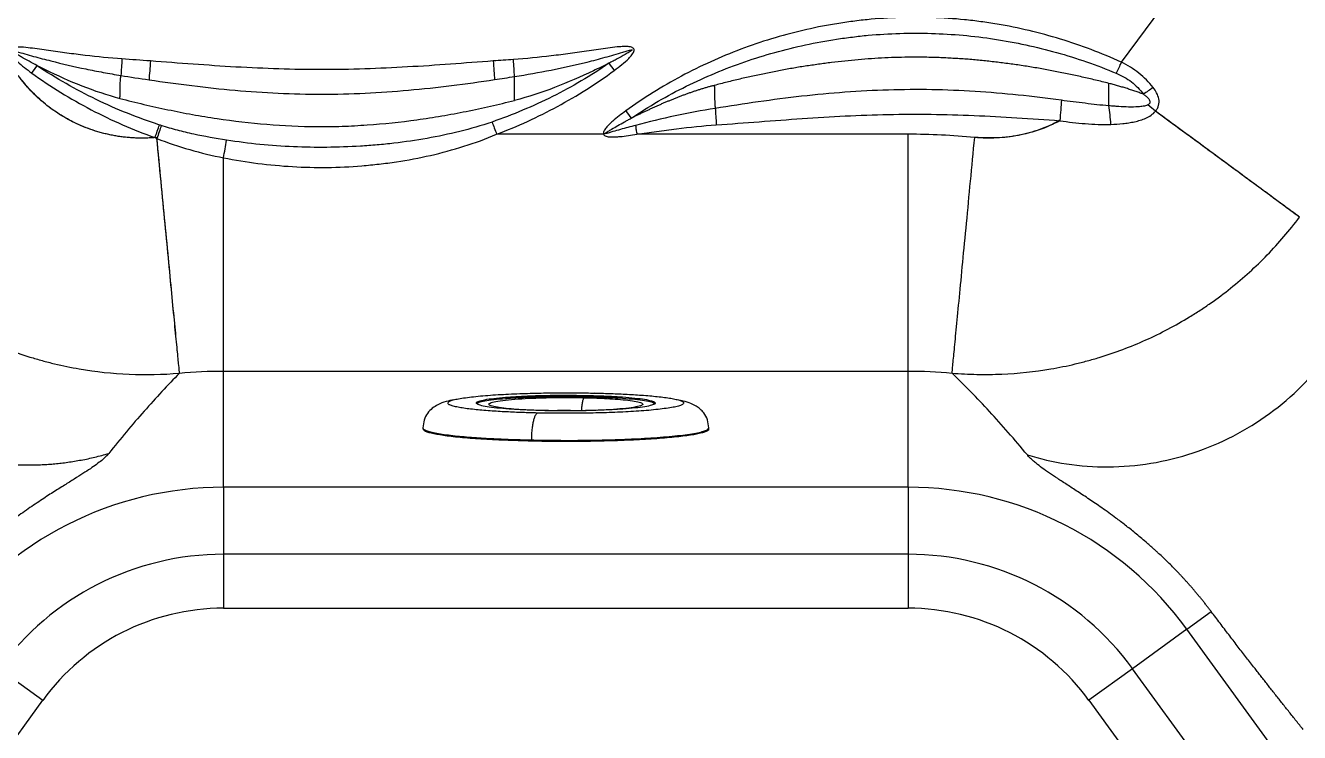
# Model space of a CAD drawing. Extents: x 412 to 492, y 622 to 766.
# Drawn here: x 447.6 to 458.32, y 662.09 to 668.04 of the extents above; entities that cross this region are included whole.
import ezdxf

# ---------------------------------------------------------------- set-up
doc = ezdxf.new("R2010")
doc.units = 0
doc.header["$MEASUREMENT"] = 0
doc.layers.add('1', color=4, linetype='Continuous')
doc.layers.add('GEOMETRY', color=4, linetype='Continuous', lineweight=25)

# ---------------------------------------------------------------- blocks, each defined once
blk = doc.blocks.new('2024 Beam 220V LL')
at = {"layer": 'GEOMETRY'}
for p, q in [((45.352, 25.629), (44.867, 24.97)), ((45.352, 25.629), (44.867, 24.97)), ((40.512, 24.363), (39.612, 24.363)), ((40.512, 24.363), (39.612, 24.363)), ((43.073, 24.363), (40.791, 24.363)), ((43.073, 24.363), (40.791, 24.363)), ((37.315, 21.393), (37.315, 22.371)), ((43.073, 21.393), (43.073, 22.371)), ((40.375, 22.165), (40.375, 22.155)), ((40.444, 22.181), (40.433, 22.185)), ((40.326, 22.039), (40.366, 22.038)), ((38.992, 21.892), (38.992, 21.882)), ((41.396, 21.882), (41.396, 21.892)), ((39.905, 21.781), (39.905, 21.791)), ((37.315, 21.393), (37.315, 20.829)), ((43.073, 21.393), (37.315, 21.393)), ((43.073, 21.393), (43.073, 20.829)), ((43.073, 20.829), (37.315, 20.829)), ((37.315, 20.829), (37.315, 20.375)), ((43.073, 20.829), (43.073, 20.375)), ((37.315, 20.375), (43.073, 20.375)), ((45.419, 20.198), (45.623, 20.347)), ((45.419, 20.198), (44.962, 19.866)), ((52.076, 11.036), (45.419, 20.198)), ((35.426, 19.866), (35.793, 19.6)), ((44.962, 19.866), (44.595, 19.6)), ((51.626, 10.694), (44.962, 19.866)), ((29.129, 10.428), (35.793, 19.6)), ((44.595, 19.6), (51.259, 10.428))]:
    blk.add_line(p, q, dxfattribs=at)
at = {"layer": 'GEOMETRY', "flags": 128}
for points in [[(36.699, 24.98), (36.698, 24.958), (36.696, 24.937), (36.695, 24.916), (36.693, 24.896), (36.692, 24.876), (36.69, 24.857), (36.689, 24.839), (36.688, 24.821)], [(39.583, 24.98), (39.585, 24.959), (39.586, 24.938), (39.588, 24.917), (39.589, 24.897), (39.591, 24.877), (39.592, 24.858), (39.593, 24.84), (39.595, 24.823)], [(44.867, 24.97), (44.862, 24.958), (44.856, 24.946), (44.851, 24.934), (44.846, 24.922), (44.84, 24.91), (44.835, 24.899), (44.83, 24.888), (44.825, 24.877)], [(44.363, 24.649), (44.362, 24.631), (44.36, 24.612), (44.359, 24.591), (44.357, 24.57), (44.355, 24.547), (44.354, 24.524), (44.352, 24.501), (44.35, 24.477)], [(36.738, 24.335), (36.743, 24.349), (36.748, 24.362), (36.753, 24.376), (36.757, 24.39), (36.762, 24.403), (36.767, 24.416), (36.771, 24.429), (36.776, 24.441)], [(39.573, 24.466), (39.578, 24.454), (39.582, 24.442), (39.587, 24.429), (39.592, 24.416), (39.597, 24.403), (39.602, 24.39), (39.607, 24.377), (39.612, 24.363)], [(40.781, 24.438), (40.782, 24.429), (40.783, 24.42), (40.784, 24.41), (40.786, 24.401), (40.787, 24.392), (40.788, 24.382), (40.79, 24.373), (40.791, 24.363)], [(40.526, 24.37), (40.524, 24.369), (40.522, 24.368), (40.521, 24.367), (40.519, 24.367), (40.517, 24.366), (40.515, 24.365), (40.514, 24.364), (40.512, 24.363)], [(43.073, 22.371), (43.073, 22.394), (43.073, 22.432), (43.073, 22.484), (43.073, 22.551), (43.073, 22.631), (43.073, 22.725), (43.073, 22.831), (43.073, 22.949), (43.073, 23.078), (43.073, 23.216), (43.073, 23.363), (43.073, 23.518), (43.073, 23.679), (43.073, 23.846), (43.073, 24.016), (43.073, 24.189), (43.073, 24.363)], [(43.073, 22.371), (43.073, 22.394), (43.073, 22.432), (43.073, 22.484), (43.073, 22.551), (43.073, 22.631), (43.073, 22.725), (43.073, 22.831), (43.073, 22.949), (43.073, 23.078), (43.073, 23.216), (43.073, 23.363), (43.073, 23.518), (43.073, 23.679), (43.073, 23.846), (43.073, 24.016), (43.073, 24.189), (43.073, 24.363)], [(37.315, 22.371), (37.315, 22.394), (37.315, 22.431), (37.315, 22.483), (37.315, 22.548), (37.315, 22.628), (37.315, 22.72), (37.315, 22.825), (37.315, 22.941), (37.315, 23.068), (37.315, 23.204), (37.315, 23.349), (37.315, 23.502), (37.315, 23.661), (37.315, 23.825), (37.315, 23.994), (37.315, 24.165)], [(37.315, 22.371), (37.315, 22.394), (37.315, 22.432), (37.315, 22.484), (37.315, 22.551), (37.315, 22.631), (37.315, 22.725), (37.315, 22.831), (37.315, 22.949), (37.315, 23.078), (37.315, 23.216), (37.315, 23.363), (37.315, 23.518), (37.315, 23.679), (37.315, 23.846), (37.315, 24.016), (37.315, 24.165)], [(37.315, 22.371), (41.315, 22.371), (43.073, 22.371)], [(37.315, 22.371), (41.315, 22.371), (43.073, 22.371)]]:
    blk.add_lwpolyline(points, dxfattribs=at)
at = {"layer": 'GEOMETRY'}
for centre, radius, start, end in [((24.368, 26.465), 13.149, 349.927, 350.5811), ((37.315, 18.494), 2.899, 90, 144), ((43.073, 18.494), 2.899, 36, 90), ((37.315, 18.494), 2.335, 90, 144), ((43.073, 18.494), 2.335, 36, 90), ((37.315, 18.494), 1.881, 90, 144), ((43.073, 18.494), 1.881, 36, 90)]:
    blk.add_arc(centre, radius, start, end, dxfattribs=at)
for points, knots in [([(44.867, 24.97), (44.7, 25.046), (44.529, 25.111), (44.18, 25.217), (44.003, 25.259), (43.776, 25.298), (43.731, 25.304), (43.64, 25.317), (43.594, 25.322), (43.457, 25.336), (43.366, 25.342), (43.093, 25.352), (42.911, 25.345), (42.683, 25.323), (42.638, 25.317), (42.547, 25.305), (42.501, 25.298), (42.365, 25.276), (42.276, 25.257), (42.009, 25.195), (41.835, 25.142), (41.58, 25.046), (41.496, 25.011), (41.33, 24.936), (41.247, 24.895), (41.004, 24.765), (40.848, 24.668), (40.699, 24.56)], [0, 0, 0, 0, 0.125, 0.125, 0.25, 0.25, 0.28125, 0.28125, 0.3125, 0.3125, 0.375, 0.375, 0.5, 0.5, 0.53125, 0.53125, 0.5625, 0.5625, 0.625, 0.625, 0.75, 0.75, 0.8125, 0.8125, 0.875, 0.875, 1, 1, 1, 1]), ([(40.744, 24.498), (40.893, 24.598), (41.047, 24.688), (41.288, 24.807), (41.369, 24.843), (41.533, 24.912), (41.616, 24.944), (41.866, 25.03), (42.036, 25.078), (42.296, 25.134), (42.384, 25.15), (42.516, 25.17), (42.561, 25.176), (42.649, 25.187), (42.693, 25.192), (42.915, 25.212), (43.092, 25.217), (43.358, 25.209), (43.447, 25.204), (43.624, 25.188), (43.713, 25.177), (43.977, 25.137), (44.151, 25.099), (44.492, 25.004), (44.66, 24.946), (44.825, 24.877)], [0, 0, 0, 0, 0.125, 0.125, 0.1875, 0.1875, 0.25, 0.25, 0.375, 0.375, 0.4375, 0.4375, 0.46875, 0.46875, 0.5, 0.5, 0.625, 0.625, 0.6875, 0.6875, 0.75, 0.75, 0.875, 0.875, 1, 1, 1, 1]), ([(36.46, 24.997), (36.357, 25.004), (36.254, 25.014), (36.099, 25.033), (36.048, 25.039), (35.946, 25.054), (35.894, 25.061), (35.817, 25.072), (35.792, 25.076), (35.74, 25.083), (35.715, 25.086), (35.663, 25.092), (35.638, 25.095), (35.599, 25.096), (35.586, 25.097), (35.566, 25.096), (35.56, 25.096), (35.547, 25.094), (35.541, 25.093), (35.531, 25.09), (35.528, 25.089), (35.522, 25.086), (35.52, 25.085), (35.515, 25.08), (35.513, 25.078), (35.51, 25.072), (35.51, 25.068), (35.511, 25.058), (35.513, 25.052), (35.519, 25.041), (35.523, 25.036), (35.534, 25.02), (35.543, 25.01), (35.561, 24.992), (35.57, 24.983), (35.599, 24.957), (35.619, 24.941), (35.659, 24.909), (35.68, 24.893), (35.701, 24.878)], [0, 0, 0, 0, 0.25, 0.25, 0.375, 0.375, 0.5, 0.5, 0.5625, 0.5625, 0.625, 0.625, 0.6875, 0.6875, 0.71875, 0.71875, 0.734375, 0.734375, 0.75, 0.75, 0.757812, 0.757812, 0.765625, 0.765625, 0.773437, 0.773437, 0.78125, 0.78125, 0.796875, 0.796875, 0.8125, 0.8125, 0.84375, 0.84375, 0.875, 0.875, 0.9375, 0.9375, 1, 1, 1, 1]), ([(40.601, 24.901), (40.623, 24.916), (40.644, 24.933), (40.685, 24.966), (40.705, 24.983), (40.733, 25.011), (40.742, 25.021), (40.754, 25.037), (40.758, 25.042), (40.763, 25.051), (40.765, 25.054), (40.767, 25.06), (40.768, 25.063), (40.77, 25.07), (40.77, 25.073), (40.768, 25.08), (40.767, 25.083), (40.762, 25.088), (40.759, 25.09), (40.753, 25.093), (40.75, 25.094), (40.741, 25.098), (40.734, 25.099), (40.721, 25.1), (40.714, 25.101), (40.694, 25.101), (40.68, 25.101), (40.654, 25.1), (40.64, 25.099), (40.601, 25.095), (40.574, 25.092), (40.495, 25.081), (40.442, 25.074), (40.336, 25.058), (40.283, 25.051), (40.178, 25.036), (40.125, 25.029), (39.966, 25.01), (39.86, 25), (39.753, 24.992)], [0, 0, 0, 0, 0.0625, 0.0625, 0.125, 0.125, 0.15625, 0.15625, 0.171875, 0.171875, 0.179688, 0.179688, 0.1875, 0.1875, 0.195313, 0.195313, 0.203125, 0.203125, 0.210938, 0.210938, 0.21875, 0.21875, 0.234375, 0.234375, 0.25, 0.25, 0.28125, 0.28125, 0.3125, 0.3125, 0.375, 0.375, 0.5, 0.5, 0.625, 0.625, 0.75, 0.75, 1, 1, 1, 1]), ([(35.745, 24.941), (35.701, 24.965), (35.657, 24.989), (35.602, 25.02), (35.592, 25.026), (35.57, 25.039), (35.559, 25.045), (35.543, 25.055), (35.538, 25.058), (35.532, 25.063), (35.53, 25.064), (35.529, 25.066), (35.528, 25.066), (35.527, 25.067), (35.526, 25.068), (35.526, 25.069), (35.526, 25.069), (35.527, 25.07), (35.528, 25.07), (35.529, 25.07), (35.53, 25.07), (35.532, 25.07), (35.533, 25.07), (35.541, 25.068), (35.547, 25.067), (35.559, 25.063), (35.565, 25.062), (35.596, 25.053), (35.62, 25.046), (35.668, 25.032), (35.692, 25.025), (35.765, 25.005), (35.813, 24.993), (35.959, 24.956), (36.057, 24.933), (36.204, 24.902), (36.253, 24.893), (36.327, 24.879), (36.352, 24.875), (36.401, 24.866), (36.426, 24.862), (36.451, 24.858)], [0, 0, 0, 0, 0.125, 0.125, 0.15625, 0.15625, 0.1875, 0.1875, 0.203125, 0.203125, 0.207031, 0.207031, 0.208984, 0.208984, 0.210938, 0.210938, 0.211914, 0.211914, 0.212891, 0.212891, 0.214844, 0.214844, 0.21875, 0.21875, 0.234375, 0.234375, 0.25, 0.25, 0.3125, 0.3125, 0.375, 0.375, 0.5, 0.5, 0.75, 0.75, 0.875, 0.875, 0.9375, 0.9375, 1, 1, 1, 1]), ([(36.46, 24.997), (36.458, 24.972), (36.457, 24.948), (36.454, 24.901), (36.452, 24.878), (36.451, 24.858)], [0, 0, 0, 0, 0.5, 0.5, 1, 1, 1, 1]), ([(39.583, 24.98), (39.463, 24.971), (39.343, 24.962), (39.103, 24.944), (38.983, 24.936), (38.742, 24.923), (38.622, 24.917), (38.382, 24.909), (38.261, 24.907), (38.02, 24.907), (37.9, 24.909), (37.66, 24.917), (37.539, 24.922), (37.299, 24.936), (37.179, 24.944), (36.939, 24.961), (36.819, 24.971), (36.699, 24.98)], [0, 0, 0, 0, 0.125, 0.125, 0.25, 0.25, 0.375, 0.375, 0.5, 0.5, 0.625, 0.625, 0.75, 0.75, 0.875, 0.875, 1, 1, 1, 1]), ([(39.763, 24.849), (39.761, 24.869), (39.76, 24.893), (39.756, 24.941), (39.755, 24.967), (39.753, 24.992)], [0, 0, 0, 0, 0.5, 0.5, 1, 1, 1, 1]), ([(39.763, 24.849), (39.865, 24.865), (39.968, 24.883), (40.171, 24.924), (40.272, 24.946), (40.424, 24.983), (40.474, 24.997), (40.574, 25.024), (40.624, 25.038), (40.686, 25.057), (40.698, 25.061), (40.717, 25.066), (40.723, 25.068), (40.733, 25.071), (40.736, 25.071), (40.742, 25.073), (40.745, 25.074), (40.749, 25.074), (40.75, 25.074), (40.751, 25.074), (40.752, 25.074), (40.752, 25.074), (40.753, 25.074), (40.753, 25.074), (40.753, 25.073), (40.753, 25.072), (40.753, 25.072), (40.752, 25.071), (40.751, 25.071), (40.748, 25.068), (40.745, 25.066), (40.737, 25.061), (40.732, 25.058), (40.715, 25.048), (40.704, 25.041), (40.67, 25.022), (40.648, 25.01), (40.614, 24.991), (40.602, 24.985), (40.58, 24.973), (40.568, 24.967), (40.557, 24.96)], [0, 0, 0, 0, 0.25, 0.25, 0.5, 0.5, 0.625, 0.625, 0.75, 0.75, 0.78125, 0.78125, 0.796875, 0.796875, 0.804688, 0.804688, 0.8125, 0.8125, 0.814453, 0.814453, 0.81543, 0.81543, 0.816406, 0.816406, 0.817383, 0.817383, 0.818359, 0.818359, 0.820313, 0.820313, 0.828125, 0.828125, 0.84375, 0.84375, 0.875, 0.875, 0.9375, 0.9375, 0.96875, 0.96875, 1, 1, 1, 1]), ([(44.763, 24.791), (44.744, 24.796), (44.707, 24.805), (44.651, 24.819), (44.594, 24.832), (44.538, 24.845), (44.482, 24.857), (44.425, 24.87), (44.368, 24.881), (44.312, 24.893), (44.255, 24.903), (44.198, 24.914), (44.141, 24.923), (44.083, 24.933), (44.026, 24.942), (43.969, 24.95), (43.911, 24.958), (43.854, 24.965), (43.796, 24.972), (43.739, 24.979), (43.681, 24.985), (43.623, 24.99), (43.565, 24.995), (43.507, 24.999), (43.45, 25.002), (43.392, 25.005), (43.334, 25.008), (43.276, 25.01), (43.217, 25.011), (43.159, 25.012), (43.083, 25.011), (42.989, 25.01), (42.877, 25.006), (42.765, 24.999), (42.653, 24.99), (42.541, 24.98), (42.43, 24.967), (42.319, 24.952), (42.208, 24.936), (42.097, 24.918), (41.987, 24.898), (41.878, 24.876), (41.768, 24.853), (41.659, 24.828), (41.55, 24.802), (41.478, 24.783), (41.442, 24.774)], [0, 0, 0, 0, 0.017238, 0.034478, 0.05172, 0.068963, 0.086206, 0.10345, 0.120693, 0.137935, 0.155177, 0.172417, 0.189658, 0.206897, 0.224137, 0.241378, 0.258619, 0.275862, 0.293105, 0.31035, 0.327594, 0.344839, 0.362082, 0.379325, 0.396567, 0.413808, 0.431048, 0.448287, 0.465525, 0.482763, 0.500001, 0.533328, 0.566659, 0.599993, 0.633332, 0.666672, 0.70001, 0.733344, 0.766672, 0.799998, 0.833326, 0.866658, 0.899997, 0.933337, 0.966673, 1, 1, 1, 1]), ([(35.701, 24.878), (35.86, 24.763), (36.026, 24.661), (36.374, 24.479), (36.553, 24.401), (36.738, 24.335)], [0, 0, 0, 0, 0.5, 0.5, 1, 1, 1, 1]), ([(35.745, 24.941), (35.768, 24.929), (35.892, 24.869), (36.12, 24.766), (36.334, 24.694), (36.442, 24.665)], [0.4435333, 0.4435333, 0.4435333, 0.4435333, 0.5, 0.75, 1, 1, 1, 1]), ([(36.776, 24.441), (36.594, 24.501), (36.416, 24.572), (36.071, 24.739), (35.905, 24.833), (35.746, 24.94)], [0, 0, 0, 0, 0.5, 0.5, 1, 1, 1, 1]), ([(40.557, 24.96), (40.481, 24.908), (40.403, 24.859), (40.245, 24.765), (40.164, 24.722), (39.917, 24.598), (39.747, 24.527), (39.573, 24.466)], [0, 0, 0, 0, 0.25, 0.25, 0.5, 0.5, 1, 1, 1, 1]), ([(39.612, 24.363), (39.788, 24.43), (39.959, 24.508), (40.208, 24.643), (40.289, 24.69), (40.448, 24.791), (40.526, 24.844), (40.601, 24.901)], [0, 0, 0, 0, 0.5, 0.5, 0.75, 0.75, 1, 1, 1, 1]), ([(40.557, 24.96), (40.513, 24.939), (40.363, 24.866), (40.102, 24.751), (39.877, 24.677), (39.763, 24.648)], [0.3975528, 0.3975528, 0.3975528, 0.3975528, 0.5, 0.75, 1, 1, 1, 1]), ([(44.825, 24.877), (44.848, 24.867), (44.87, 24.856), (44.912, 24.832), (44.933, 24.818), (44.991, 24.774), (45.024, 24.74), (45.053, 24.7)], [0, 0, 0, 0, 0.25, 0.25, 0.5, 0.5, 1, 1, 1, 1]), ([(45.135, 24.757), (45.1, 24.802), (45.059, 24.842), (44.992, 24.896), (44.968, 24.912), (44.919, 24.943), (44.893, 24.957), (44.867, 24.97)], [0, 0, 0, 0, 0.5, 0.5, 0.75, 0.75, 1, 1, 1, 1]), ([(36.753, 24.336), (36.697, 24.331), (36.641, 24.329), (36.53, 24.333), (36.475, 24.338), (36.393, 24.351), (36.365, 24.357), (36.311, 24.369), (36.283, 24.376), (36.203, 24.4), (36.151, 24.419), (36.05, 24.465), (36, 24.49), (35.929, 24.534), (35.905, 24.55), (35.86, 24.582), (35.837, 24.599), (35.773, 24.652), (35.732, 24.689), (35.656, 24.77), (35.62, 24.813), (35.587, 24.858)], [0, 0, 0, 0, 0.125, 0.125, 0.25, 0.25, 0.3125, 0.3125, 0.375, 0.375, 0.5, 0.5, 0.625, 0.625, 0.6875, 0.6875, 0.75, 0.75, 0.875, 0.875, 1, 1, 1, 1]), ([(36.738, 24.335), (36.683, 24.33), (36.628, 24.329), (36.518, 24.334), (36.463, 24.34), (36.382, 24.353), (36.355, 24.359), (36.301, 24.372), (36.274, 24.379), (36.195, 24.403), (36.143, 24.423), (36.044, 24.468), (35.995, 24.494), (35.924, 24.537), (35.901, 24.553), (35.856, 24.585), (35.834, 24.602), (35.77, 24.654), (35.73, 24.691), (35.655, 24.771), (35.62, 24.813), (35.587, 24.858)], [0, 0, 0, 0, 0.125, 0.125, 0.25, 0.25, 0.3125, 0.3125, 0.375, 0.375, 0.5, 0.5, 0.625, 0.625, 0.6875, 0.6875, 0.75, 0.75, 0.875, 0.875, 1, 1, 1, 1]), ([(36.442, 24.665), (36.443, 24.671), (36.444, 24.684), (36.445, 24.709), (36.445, 24.742), (36.445, 24.781), (36.447, 24.819), (36.449, 24.844), (36.45, 24.856), (36.451, 24.858)], [0, 0, 0, 0, 0.0625, 0.125, 0.25, 0.375, 0.5, 0.625, 0.6430704, 0.6430704, 0.6430704, 0.6430704]), ([(36.688, 24.821), (36.928, 24.786), (37.169, 24.755), (37.532, 24.723), (37.653, 24.715), (37.896, 24.703), (38.018, 24.7), (38.262, 24.7), (38.384, 24.703), (38.627, 24.715), (38.749, 24.724), (38.991, 24.745), (39.112, 24.758), (39.354, 24.788), (39.474, 24.805), (39.595, 24.823)], [0, 0, 0, 0, 0.25, 0.25, 0.375, 0.375, 0.5, 0.5, 0.625, 0.625, 0.75, 0.75, 0.875, 0.875, 1, 1, 1, 1]), ([(39.763, 24.648), (39.763, 24.671), (39.763, 24.709), (39.763, 24.759), (39.763, 24.795), (39.763, 24.825), (39.763, 24.842), (39.763, 24.849)], [0, 0, 0, 0, 0.25, 0.375, 0.5, 0.625, 0.700883, 0.700883, 0.700883, 0.700883]), ([(41.442, 24.774), (41.433, 24.771), (41.414, 24.767), (41.386, 24.759), (41.359, 24.751), (41.331, 24.742), (41.304, 24.734), (41.276, 24.725), (41.249, 24.715), (41.221, 24.706), (41.194, 24.696), (41.167, 24.686), (41.14, 24.675), (41.113, 24.665), (41.086, 24.654), (41.06, 24.643), (41.033, 24.632), (41.006, 24.621), (40.98, 24.609), (40.953, 24.597), (40.927, 24.585), (40.901, 24.573), (40.874, 24.561), (40.848, 24.549), (40.822, 24.536), (40.796, 24.524), (40.77, 24.511), (40.753, 24.502), (40.744, 24.498)], [0, 0, 0, 0, 0.03849, 0.076965, 0.11543, 0.153886, 0.192336, 0.230783, 0.269228, 0.307673, 0.346118, 0.384566, 0.423016, 0.461469, 0.499925, 0.538384, 0.576847, 0.615312, 0.65378, 0.69225, 0.730721, 0.769193, 0.807665, 0.846136, 0.884605, 0.923072, 0.961537, 1, 1, 1, 1]), ([(41.442, 24.774), (41.442, 24.772), (41.443, 24.768), (41.444, 24.761), (41.445, 24.754), (41.445, 24.746), (41.445, 24.739), (41.446, 24.73), (41.446, 24.722), (41.446, 24.713), (41.446, 24.704), (41.446, 24.695), (41.446, 24.685), (41.446, 24.676), (41.446, 24.667), (41.446, 24.657), (41.446, 24.648), (41.447, 24.639), (41.447, 24.63), (41.447, 24.621), (41.448, 24.612), (41.448, 24.604), (41.449, 24.596), (41.45, 24.588), (41.45, 24.584), (41.451, 24.581)], [0, 0, 0, 0, 0.033353, 0.068535, 0.105456, 0.14401, 0.184076, 0.225525, 0.268221, 0.31202, 0.356777, 0.402343, 0.448568, 0.495299, 0.542385, 0.589674, 0.637013, 0.684254, 0.731247, 0.777845, 0.823904, 0.869283, 0.913846, 0.95746, 1, 1, 1, 1]), ([(44.763, 24.602), (44.763, 24.605), (44.763, 24.61), (44.763, 24.618), (44.763, 24.627), (44.763, 24.635), (44.763, 24.648), (44.763, 24.664), (44.763, 24.684), (44.763, 24.704), (44.763, 24.723), (44.763, 24.742), (44.763, 24.759), (44.763, 24.776), (44.763, 24.786), (44.763, 24.791)], [0, 0, 0, 0, 0.047354, 0.094743, 0.142167, 0.189626, 0.237121, 0.344425, 0.448329, 0.548823, 0.645902, 0.73956, 0.829795, 0.916608, 1, 1, 1, 1]), ([(45.053, 24.7), (45.041, 24.705), (45.018, 24.713), (44.982, 24.726), (44.945, 24.738), (44.909, 24.75), (44.873, 24.761), (44.836, 24.771), (44.8, 24.782), (44.775, 24.788), (44.763, 24.791)], [0, 0, 0, 0, 0.124934, 0.249869, 0.374813, 0.499774, 0.624762, 0.749786, 0.874861, 1, 1, 1, 1]), ([(36.442, 24.665), (36.576, 24.63), (36.711, 24.598), (36.915, 24.556), (36.984, 24.542), (37.122, 24.517), (37.191, 24.506), (37.538, 24.454), (37.819, 24.43), (38.171, 24.427), (38.242, 24.428), (38.382, 24.433), (38.452, 24.437), (38.663, 24.451), (38.802, 24.466), (39.011, 24.495), (39.081, 24.506), (39.219, 24.529), (39.288, 24.542), (39.493, 24.583), (39.629, 24.614), (39.763, 24.648)], [0, 0, 0, 0, 0.125, 0.125, 0.1875, 0.1875, 0.25, 0.25, 0.5, 0.5, 0.5625, 0.5625, 0.625, 0.625, 0.75, 0.75, 0.8125, 0.8125, 0.875, 0.875, 1, 1, 1, 1]), ([(44.363, 24.649), (44.121, 24.682), (43.879, 24.708), (43.515, 24.73), (43.394, 24.736), (43.151, 24.74), (43.029, 24.739), (42.786, 24.732), (42.664, 24.725), (42.421, 24.707), (42.299, 24.696), (42.056, 24.669), (41.934, 24.653), (41.692, 24.619), (41.571, 24.6), (41.451, 24.581)], [0, 0, 0, 0, 0.25, 0.25, 0.375, 0.375, 0.5, 0.5, 0.625, 0.625, 0.75, 0.75, 0.875, 0.875, 1, 1, 1, 1]), ([(45.053, 24.7), (45.061, 24.695), (45.069, 24.689), (45.081, 24.679), (45.084, 24.675), (45.091, 24.668), (45.095, 24.665), (45.101, 24.657), (45.103, 24.652), (45.107, 24.643), (45.109, 24.638), (45.108, 24.631), (45.107, 24.628), (45.105, 24.624), (45.104, 24.622), (45.099, 24.616), (45.095, 24.613), (45.09, 24.611)], [0, 0, 0, 0, 0.25, 0.25, 0.375, 0.375, 0.5, 0.5, 0.625, 0.625, 0.75, 0.75, 0.8125, 0.8125, 0.875, 0.875, 1, 1, 1, 1]), ([(45.155, 24.558), (45.161, 24.565), (45.166, 24.572), (45.175, 24.588), (45.178, 24.597), (45.183, 24.615), (45.184, 24.624), (45.185, 24.642), (45.184, 24.651), (45.179, 24.678), (45.173, 24.695), (45.156, 24.728), (45.146, 24.743), (45.135, 24.757)], [0, 0, 0, 0, 0.125, 0.125, 0.25, 0.25, 0.375, 0.375, 0.5, 0.5, 0.75, 0.75, 1, 1, 1, 1]), ([(40.699, 24.56), (40.68, 24.546), (40.661, 24.532), (40.624, 24.503), (40.606, 24.488), (40.58, 24.465), (40.571, 24.458), (40.555, 24.441), (40.546, 24.433), (40.531, 24.416), (40.524, 24.406), (40.515, 24.391), (40.512, 24.386), (40.51, 24.378), (40.51, 24.375), (40.51, 24.369), (40.511, 24.366), (40.512, 24.363)], [0, 0, 0, 0, 0.25, 0.25, 0.5, 0.5, 0.625, 0.625, 0.75, 0.75, 0.875, 0.875, 0.9375, 0.9375, 0.96875, 0.96875, 1, 1, 1, 1]), ([(41.451, 24.581), (41.338, 24.563), (41.226, 24.542), (41.002, 24.494), (40.891, 24.467), (40.781, 24.438)], [0, 0, 0, 0, 0.5, 0.5, 1, 1, 1, 1]), ([(41.451, 24.581), (41.452, 24.561), (41.454, 24.538), (41.457, 24.492), (41.458, 24.467), (41.46, 24.442)], [0, 0, 0, 0, 0.5, 0.5, 1, 1, 1, 1]), ([(44.763, 24.602), (44.696, 24.608), (44.629, 24.615), (44.496, 24.632), (44.429, 24.64), (44.363, 24.649)], [0, 0, 0, 0, 0.5, 0.5, 1, 1, 1, 1]), ([(45.09, 24.611), (45.084, 24.607), (45.077, 24.605), (45.064, 24.601), (45.058, 24.6), (45.037, 24.596), (45.024, 24.595), (44.982, 24.592), (44.955, 24.592), (44.9, 24.593), (44.873, 24.594), (44.831, 24.597), (44.818, 24.598), (44.79, 24.6), (44.777, 24.601), (44.763, 24.602)], [0, 0, 0, 0, 0.0625, 0.0625, 0.125, 0.125, 0.25, 0.25, 0.5, 0.5, 0.75, 0.75, 0.875, 0.875, 1, 1, 1, 1]), ([(44.78, 24.446), (44.778, 24.473), (44.775, 24.501), (44.769, 24.554), (44.766, 24.579), (44.763, 24.602)], [0, 0, 0, 0, 0.5, 0.5, 1, 1, 1, 1]), ([(44.78, 24.446), (44.813, 24.447), (44.847, 24.449), (44.896, 24.455), (44.913, 24.457), (44.946, 24.462), (44.962, 24.465), (44.995, 24.472), (45.011, 24.477), (45.043, 24.487), (45.058, 24.492), (45.089, 24.506), (45.104, 24.514), (45.131, 24.533), (45.144, 24.544), (45.155, 24.558)], [0, 0, 0, 0, 0.25, 0.25, 0.375, 0.375, 0.5, 0.5, 0.625, 0.625, 0.75, 0.75, 0.875, 0.875, 1, 1, 1, 1]), ([(46.367, 23.666), (46.355, 23.674), (46.338, 23.687), (46.293, 23.72), (46.264, 23.741), (46.197, 23.791), (46.157, 23.82), (46.069, 23.885), (46.02, 23.921), (45.913, 24), (45.855, 24.042), (45.731, 24.133), (45.665, 24.182), (45.528, 24.283), (45.456, 24.335), (45.309, 24.444), (45.232, 24.5), (45.155, 24.558)], [0, 0, 0, 0, 0.125, 0.125, 0.25, 0.25, 0.375, 0.375, 0.5, 0.5, 0.625, 0.625, 0.75, 0.75, 0.875, 0.875, 1, 1, 1, 1]), ([(46.367, 23.666), (46.355, 23.674), (46.333, 23.69), (46.272, 23.736), (46.19, 23.795), (46.089, 23.87), (45.968, 23.959), (45.831, 24.06), (45.678, 24.172), (45.513, 24.294), (45.338, 24.423), (45.215, 24.513), (45.155, 24.558)], [0, 0, 0, 0, 0.1001412, 0.2002824, 0.3004237, 0.4005649, 0.5007061, 0.6008473, 0.7009885, 0.8011298, 0.901271, 1, 1, 1, 1]), ([(39.573, 24.466), (39.483, 24.435), (39.393, 24.409), (39.21, 24.364), (39.119, 24.345), (38.934, 24.312), (38.841, 24.299), (38.701, 24.282), (38.654, 24.277), (38.56, 24.269), (38.513, 24.266), (38.372, 24.257), (38.277, 24.254), (38.089, 24.252), (37.996, 24.254), (37.808, 24.262), (37.714, 24.268), (37.527, 24.287), (37.434, 24.299), (37.34, 24.313)], [0, 0, 0, 0, 0.125, 0.125, 0.25, 0.25, 0.375, 0.375, 0.4375, 0.4375, 0.5, 0.5, 0.625, 0.625, 0.75, 0.75, 0.875, 0.875, 1, 1, 1, 1]), ([(40.526, 24.37), (40.526, 24.37), (40.526, 24.371), (40.526, 24.371), (40.526, 24.371), (40.527, 24.372), (40.527, 24.373), (40.529, 24.374), (40.53, 24.375), (40.533, 24.377), (40.535, 24.379), (40.542, 24.383), (40.546, 24.386), (40.56, 24.394), (40.569, 24.4), (40.596, 24.416), (40.614, 24.426), (40.651, 24.447), (40.67, 24.457), (40.697, 24.472), (40.706, 24.478), (40.72, 24.485), (40.725, 24.488), (40.734, 24.493), (40.739, 24.495), (40.743, 24.498)], [0, 0, 0, 0, 0.003906, 0.003906, 0.007813, 0.007813, 0.015625, 0.015625, 0.03125, 0.03125, 0.0625, 0.0625, 0.125, 0.125, 0.25, 0.25, 0.5, 0.5, 0.75, 0.75, 0.875, 0.875, 0.9375, 0.9375, 1, 1, 1, 1]), ([(40.781, 24.438), (40.738, 24.427), (40.696, 24.415), (40.632, 24.397), (40.611, 24.391), (40.579, 24.382), (40.569, 24.379), (40.553, 24.374), (40.547, 24.373), (40.539, 24.371), (40.537, 24.37), (40.533, 24.37), (40.531, 24.369), (40.529, 24.369), (40.529, 24.369), (40.528, 24.369), (40.527, 24.369), (40.526, 24.369), (40.526, 24.37), (40.526, 24.37)], [0, 0, 0, 0, 0.5, 0.5, 0.75, 0.75, 0.875, 0.875, 0.9375, 0.9375, 0.96875, 0.96875, 0.984375, 0.984375, 0.992188, 0.992188, 0.996094, 0.996094, 1, 1, 1, 1]), ([(40.791, 24.363), (40.847, 24.371), (40.902, 24.379), (41.013, 24.395), (41.069, 24.403), (41.236, 24.423), (41.348, 24.435), (41.46, 24.442)], [0, 0, 0, 0, 0.25, 0.25, 0.5, 0.5, 1, 1, 1, 1]), ([(41.46, 24.442), (41.58, 24.45), (41.701, 24.46), (41.942, 24.478), (42.062, 24.487), (42.303, 24.504), (42.424, 24.511), (42.665, 24.523), (42.785, 24.527), (43.026, 24.532), (43.146, 24.532), (43.387, 24.53), (43.508, 24.526), (43.748, 24.516), (43.869, 24.51), (44.109, 24.495), (44.23, 24.486), (44.35, 24.477)], [0, 0, 0, 0, 0.125, 0.125, 0.25, 0.25, 0.375, 0.375, 0.5, 0.5, 0.625, 0.625, 0.75, 0.75, 0.875, 0.875, 1, 1, 1, 1]), ([(44.351, 24.481), (44.331, 24.47), (44.25, 24.422), (44.088, 24.369), (43.866, 24.326), (43.712, 24.333), (43.634, 24.336)], [0, 0, 0, 0, 0.092369, 0.378866, 0.684347, 1, 1, 1, 1]), ([(44.35, 24.477), (44.296, 24.448), (44.239, 24.423), (44.152, 24.393), (44.122, 24.383), (44.062, 24.367), (44.032, 24.36), (43.941, 24.342), (43.88, 24.335), (43.758, 24.329), (43.696, 24.33), (43.634, 24.336)], [0, 0, 0, 0, 0.25, 0.25, 0.375, 0.375, 0.5, 0.5, 0.75, 0.75, 1, 1, 1, 1]), ([(44.35, 24.477), (44.421, 24.467), (44.493, 24.458), (44.6, 24.45), (44.636, 24.447), (44.708, 24.445), (44.744, 24.445), (44.78, 24.446)], [0, 0, 0, 0, 0.5, 0.5, 0.75, 0.75, 1, 1, 1, 1]), ([(36.944, 22.353), (36.943, 22.364), (36.941, 22.386), (36.934, 22.452), (36.93, 22.497), (36.92, 22.605), (36.913, 22.67), (36.899, 22.818), (36.891, 22.901), (36.874, 23.082), (36.864, 23.181), (36.844, 23.39), (36.834, 23.5), (36.812, 23.73), (36.8, 23.848), (36.777, 24.09), (36.765, 24.213), (36.753, 24.336)], [0, 0, 0, 0, 0.125, 0.125, 0.25, 0.25, 0.375, 0.375, 0.5, 0.5, 0.625, 0.625, 0.75, 0.75, 0.875, 0.875, 1, 1, 1, 1]), ([(37.34, 24.313), (37.247, 24.328), (37.155, 24.344), (37.018, 24.374), (36.972, 24.385), (36.881, 24.409), (36.836, 24.422), (36.791, 24.436)], [0, 0, 0, 0, 0.5, 0.5, 0.75, 0.75, 1, 1, 1, 1]), ([(37.315, 24.165), (37.411, 24.146), (37.507, 24.13), (37.701, 24.106), (37.797, 24.097), (37.991, 24.085), (38.088, 24.083), (38.283, 24.085), (38.38, 24.09), (38.527, 24.102), (38.575, 24.107), (38.672, 24.118), (38.721, 24.124), (38.865, 24.146), (38.961, 24.164), (39.15, 24.207), (39.244, 24.233), (39.43, 24.291), (39.522, 24.324), (39.612, 24.363)], [0, 0, 0, 0, 0.125, 0.125, 0.25, 0.25, 0.375, 0.375, 0.5, 0.5, 0.5625, 0.5625, 0.625, 0.625, 0.75, 0.75, 0.875, 0.875, 1, 1, 1, 1]), ([(40.512, 24.363), (40.513, 24.36), (40.515, 24.358), (40.519, 24.354), (40.522, 24.352), (40.53, 24.348), (40.535, 24.346), (40.547, 24.343), (40.553, 24.342), (40.565, 24.341), (40.571, 24.341), (40.589, 24.34), (40.601, 24.341), (40.625, 24.342), (40.637, 24.343), (40.673, 24.346), (40.696, 24.349), (40.744, 24.356), (40.767, 24.359), (40.791, 24.363)], [0, 0, 0, 0, 0.03125, 0.03125, 0.0625, 0.0625, 0.125, 0.125, 0.1875, 0.1875, 0.25, 0.25, 0.375, 0.375, 0.5, 0.5, 0.75, 0.75, 1, 1, 1, 1]), ([(43.444, 22.353), (43.445, 22.364), (43.447, 22.386), (43.453, 22.453), (43.457, 22.497), (43.468, 22.606), (43.474, 22.67), (43.488, 22.818), (43.496, 22.901), (43.514, 23.082), (43.523, 23.181), (43.543, 23.39), (43.554, 23.5), (43.576, 23.73), (43.587, 23.848), (43.61, 24.09), (43.622, 24.213), (43.634, 24.336)], [0, 0, 0, 0, 0.125, 0.125, 0.25, 0.25, 0.375, 0.375, 0.5, 0.5, 0.625, 0.625, 0.75, 0.75, 0.875, 0.875, 1, 1, 1, 1]), ([(43.444, 22.353), (43.445, 22.364), (43.447, 22.386), (43.453, 22.453), (43.457, 22.497), (43.468, 22.606), (43.474, 22.67), (43.488, 22.818), (43.496, 22.901), (43.514, 23.082), (43.523, 23.181), (43.543, 23.39), (43.554, 23.5), (43.576, 23.73), (43.587, 23.848), (43.61, 24.09), (43.622, 24.213), (43.634, 24.336)], [0, 0, 0, 0, 0.125, 0.125, 0.25, 0.25, 0.375, 0.375, 0.5, 0.5, 0.625, 0.625, 0.75, 0.75, 0.875, 0.875, 1, 1, 1, 1]), ([(36.944, 22.353), (36.943, 22.364), (36.941, 22.386), (36.934, 22.452), (36.93, 22.496), (36.92, 22.604), (36.914, 22.669), (36.899, 22.816), (36.891, 22.898), (36.874, 23.079), (36.865, 23.177), (36.845, 23.385), (36.834, 23.495), (36.812, 23.724), (36.801, 23.842), (36.778, 24.083), (36.766, 24.206), (36.754, 24.328)], [0, 0, 0, 0, 0.125, 0.125, 0.25, 0.25, 0.375, 0.375, 0.5, 0.5, 0.625, 0.625, 0.75, 0.75, 0.875, 0.875, 1, 1, 1, 1]), ([(36.754, 24.328), (36.845, 24.291), (36.937, 24.261), (37.124, 24.207), (37.219, 24.184), (37.315, 24.165)], [0, 0, 0, 0, 0.5, 0.5, 1, 1, 1, 1]), ([(33.982, 23.698), (34.025, 23.641), (34.069, 23.584), (34.16, 23.476), (34.207, 23.423), (34.354, 23.27), (34.458, 23.174), (34.623, 23.04), (34.679, 22.998), (34.795, 22.915), (34.855, 22.876), (35.037, 22.763), (35.162, 22.697), (35.419, 22.58), (35.551, 22.53), (35.72, 22.478), (35.755, 22.468), (35.823, 22.449), (35.858, 22.44), (35.962, 22.416), (36.031, 22.401), (36.24, 22.365), (36.38, 22.35), (36.661, 22.338), (36.802, 22.341), (36.944, 22.353)], [0, 0, 0, 0, 0.0625, 0.0625, 0.125, 0.125, 0.25, 0.25, 0.3125, 0.3125, 0.375, 0.375, 0.5, 0.5, 0.625, 0.625, 0.65625, 0.65625, 0.6875, 0.6875, 0.75, 0.75, 0.875, 0.875, 1, 1, 1, 1]), ([(33.982, 23.698), (34.025, 23.641), (34.069, 23.584), (34.16, 23.476), (34.207, 23.423), (34.354, 23.27), (34.458, 23.174), (34.623, 23.04), (34.679, 22.998), (34.795, 22.915), (34.855, 22.876), (35.037, 22.763), (35.162, 22.697), (35.419, 22.58), (35.551, 22.53), (35.72, 22.478), (35.755, 22.468), (35.823, 22.449), (35.858, 22.44), (35.962, 22.416), (36.031, 22.401), (36.24, 22.365), (36.38, 22.35), (36.661, 22.338), (36.802, 22.341), (36.944, 22.353)], [0, 0, 0, 0, 0.0625, 0.0625, 0.125, 0.125, 0.25, 0.25, 0.3125, 0.3125, 0.375, 0.375, 0.5, 0.5, 0.625, 0.625, 0.65625, 0.65625, 0.6875, 0.6875, 0.75, 0.75, 0.875, 0.875, 1, 1, 1, 1]), ([(43.443, 22.353), (43.513, 22.347), (43.583, 22.344), (43.722, 22.341), (43.792, 22.342), (44, 22.351), (44.137, 22.365), (44.342, 22.4), (44.411, 22.414), (44.512, 22.438), (44.546, 22.447), (44.614, 22.465), (44.648, 22.475), (44.816, 22.526), (44.946, 22.575), (45.199, 22.689), (45.322, 22.754), (45.472, 22.845), (45.501, 22.863), (45.56, 22.902), (45.589, 22.922), (45.676, 22.982), (45.732, 23.024), (45.895, 23.155), (45.998, 23.248), (46.192, 23.447), (46.282, 23.553), (46.367, 23.666)], [0, 0, 0, 0, 0.0625, 0.0625, 0.125, 0.125, 0.25, 0.25, 0.3125, 0.3125, 0.34375, 0.34375, 0.375, 0.375, 0.5, 0.5, 0.625, 0.625, 0.65625, 0.65625, 0.6875, 0.6875, 0.75, 0.75, 0.875, 0.875, 1, 1, 1, 1]), ([(43.443, 22.353), (43.513, 22.347), (43.583, 22.344), (43.722, 22.341), (43.792, 22.342), (44, 22.351), (44.137, 22.365), (44.342, 22.4), (44.411, 22.414), (44.512, 22.438), (44.546, 22.447), (44.614, 22.465), (44.648, 22.475), (44.816, 22.526), (44.946, 22.575), (45.199, 22.689), (45.322, 22.754), (45.472, 22.845), (45.501, 22.863), (45.56, 22.902), (45.589, 22.922), (45.676, 22.982), (45.732, 23.024), (45.895, 23.155), (45.998, 23.248), (46.192, 23.447), (46.282, 23.553), (46.367, 23.666)], [0, 0, 0, 0, 0.0625, 0.0625, 0.125, 0.125, 0.25, 0.25, 0.3125, 0.3125, 0.34375, 0.34375, 0.375, 0.375, 0.5, 0.5, 0.625, 0.625, 0.65625, 0.65625, 0.6875, 0.6875, 0.75, 0.75, 0.875, 0.875, 1, 1, 1, 1]), ([(33.702, 22.582), (33.708, 22.573), (33.72, 22.557), (33.738, 22.534), (33.754, 22.513), (33.768, 22.495), (33.781, 22.479), (33.793, 22.465), (33.803, 22.453), (33.822, 22.43), (33.851, 22.397), (33.892, 22.352), (33.963, 22.279), (34.067, 22.18), (34.213, 22.062), (34.368, 21.956), (34.533, 21.861), (34.704, 21.778), (34.879, 21.711), (35.056, 21.657), (35.238, 21.617), (35.431, 21.589), (35.582, 21.581), (35.685, 21.58), (35.736, 21.581), (35.789, 21.583), (35.842, 21.586), (35.896, 21.59), (35.95, 21.596), (36.005, 21.603), (36.061, 21.612), (36.118, 21.622), (36.175, 21.633), (36.232, 21.646), (36.29, 21.66), (36.329, 21.671), (36.349, 21.677)], [0, 0, 0, 0, 0.0105889, 0.0202644, 0.0290265, 0.0368777, 0.0438237, 0.0498705, 0.0550239, 0.0592887, 0.0797941, 0.0999678, 0.119805, 0.1826168, 0.2439421, 0.3085621, 0.3711642, 0.4348657, 0.4999867, 0.559087, 0.621272, 0.6868551, 0.756031, 0.7731542, 0.7905413, 0.8081942, 0.8261134, 0.8442999, 0.8627568, 0.8814893, 0.9005035, 0.9198054, 0.9394014, 0.9592973, 0.9794971, 1, 1, 1, 1]), ([(44.077, 21.665), (44.183, 21.632), (44.293, 21.607), (44.521, 21.573), (44.638, 21.564), (44.876, 21.565), (44.996, 21.575), (45.236, 21.614), (45.355, 21.643), (45.587, 21.72), (45.7, 21.768), (45.916, 21.879), (46.019, 21.943), (46.211, 22.084), (46.301, 22.161), (46.465, 22.324), (46.539, 22.411), (46.605, 22.5)], [0, 0, 0, 0, 0.125, 0.125, 0.25, 0.25, 0.375, 0.375, 0.5, 0.5, 0.625, 0.625, 0.75, 0.75, 0.875, 0.875, 1, 1, 1, 1]), ([(36.944, 22.353), (36.845, 22.252), (36.746, 22.145), (36.547, 21.921), (36.448, 21.803), (36.349, 21.677)], [0, 0, 0, 0, 0.5, 0.5, 1, 1, 1, 1]), ([(44.077, 21.665), (43.969, 21.795), (43.863, 21.916), (43.652, 22.144), (43.548, 22.251), (43.443, 22.353)], [0, 0, 0, 0, 0.5, 0.5, 1, 1, 1, 1]), ([(39.955, 22.017), (39.913, 22.019), (39.823, 22.021), (39.687, 22.027), (39.549, 22.035), (39.416, 22.047), (39.322, 22.059), (39.264, 22.071), (39.229, 22.08), (39.207, 22.09), (39.199, 22.101), (39.206, 22.112), (39.228, 22.122), (39.265, 22.133), (39.317, 22.142), (39.38, 22.151), (39.454, 22.159), (39.536, 22.166), (39.649, 22.174), (39.798, 22.181), (39.979, 22.186), (40.147, 22.188), (40.298, 22.188), (40.39, 22.186), (40.433, 22.185)], [0, 0, 0, 0, 0.042389, 0.0903466, 0.144385, 0.2048017, 0.2715116, 0.3071061, 0.343986, 0.3819629, 0.4208063, 0.4602497, 0.5, 0.5397503, 0.5791937, 0.6180371, 0.656014, 0.6928939, 0.7284884, 0.7951983, 0.855615, 0.9096534, 0.957611, 1, 1, 1, 1]), ([(39.253, 22.129), (39.231, 22.124), (39.183, 22.115), (39.124, 22.093), (39.071, 22.06), (39.029, 22.018), (38.998, 21.961), (38.994, 21.915), (38.992, 21.892)], [0, 0, 0, 0, 0.20243, 0.423229, 0.577891, 0.725402, 0.866574, 1, 1, 1, 1]), ([(39.445, 22.096), (39.45, 22.1), (39.459, 22.108), (39.509, 22.12), (39.584, 22.131), (39.684, 22.14), (39.803, 22.148), (39.937, 22.154), (40.081, 22.157), (40.23, 22.158), (40.327, 22.156), (40.375, 22.155)], [0, 0, 0, 0, 0.09802, 0.210767, 0.323515, 0.436262, 0.54901, 0.661757, 0.774505, 0.887252, 1, 1, 1, 1]), ([(39.908, 22.041), (39.894, 22.042), (39.848, 22.043), (39.773, 22.048), (39.686, 22.056), (39.612, 22.066), (39.56, 22.078), (39.54, 22.091), (39.559, 22.105), (39.617, 22.118), (39.706, 22.129), (39.817, 22.138), (39.936, 22.144), (40.054, 22.147), (40.163, 22.148), (40.262, 22.148), (40.322, 22.147), (40.35, 22.146)], [0, 0, 0, 0, 0.0230211, 0.0811113, 0.1460581, 0.21777, 0.2955526, 0.3779829, 0.4629501, 0.5479173, 0.6303476, 0.7081301, 0.779842, 0.8447889, 0.9028791, 0.9544327, 1, 1, 1, 1]), ([(40.433, 22.185), (40.475, 22.184), (40.565, 22.182), (40.701, 22.176), (40.839, 22.168), (40.972, 22.156), (41.066, 22.144), (41.124, 22.132), (41.159, 22.123), (41.181, 22.112), (41.189, 22.102), (41.182, 22.091), (41.16, 22.081), (41.123, 22.07), (41.071, 22.061), (41.008, 22.052), (40.934, 22.044), (40.852, 22.036), (40.739, 22.029), (40.59, 22.021), (40.409, 22.017), (40.241, 22.015), (40.09, 22.015), (39.998, 22.017), (39.955, 22.017)], [0, 0, 0, 0, 0.042389, 0.0903466, 0.144385, 0.2048017, 0.2715116, 0.3071061, 0.343986, 0.3819629, 0.4208063, 0.4602497, 0.5, 0.5397503, 0.5791937, 0.6180371, 0.656014, 0.6928939, 0.7284884, 0.7951983, 0.855615, 0.9096534, 0.957611, 1, 1, 1, 1]), ([(40.35, 22.146), (40.347, 22.144), (40.342, 22.14), (40.337, 22.126), (40.333, 22.112), (40.33, 22.095), (40.327, 22.071), (40.326, 22.052), (40.326, 22.039)], [0, 0, 0, 0, 0.239577, 0.368438, 0.5, 0.631562, 0.760423, 1, 1, 1, 1]), ([(40.35, 22.146), (40.377, 22.146), (40.436, 22.144), (40.524, 22.14), (40.615, 22.135), (40.702, 22.127), (40.776, 22.117), (40.828, 22.105), (40.848, 22.092), (40.829, 22.078), (40.771, 22.065), (40.681, 22.054), (40.577, 22.045), (40.498, 22.042), (40.464, 22.04)], [0, 0, 0, 0, 0.054022, 0.115142, 0.18401, 0.261008, 0.346026, 0.438241, 0.535966, 0.636699, 0.737432, 0.835157, 0.927372, 1, 1, 1, 1]), ([(40.375, 22.155), (40.422, 22.154), (40.516, 22.151), (40.644, 22.145), (40.754, 22.136), (40.843, 22.126), (40.906, 22.114), (40.942, 22.102), (40.943, 22.095), (40.944, 22.091)], [0, 0, 0, 0, 0.147869, 0.295737, 0.443606, 0.591474, 0.739343, 0.887211, 1, 1, 1, 1]), ([(41.396, 21.893), (41.394, 21.916), (41.388, 21.967), (41.358, 22.016), (41.325, 22.052), (41.288, 22.079), (41.241, 22.101), (41.197, 22.115), (41.161, 22.122), (41.151, 22.124)], [0, 0, 0, 0, 0.134191, 0.291708, 0.40996, 0.538496, 0.69719, 0.914225, 1, 1, 1, 1]), ([(39.955, 22.017), (39.949, 22.012), (39.939, 22.005), (39.927, 21.974), (39.919, 21.945), (39.913, 21.909), (39.906, 21.858), (39.905, 21.817), (39.905, 21.791)], [0, 0, 0, 0, 0.239457, 0.368361, 0.5, 0.631639, 0.760543, 1, 1, 1, 1]), ([(40.018, 22.038), (40.039, 22.038), (40.088, 22.04), (40.168, 22.041), (40.251, 22.04), (40.302, 22.039), (40.326, 22.039)], [0, 0, 0, 0, 0.205198, 0.502665, 0.76666, 1, 1, 1, 1]), ([(38.992, 21.892), (38.992, 21.892), (38.989, 21.887), (39, 21.879), (39.025, 21.867), (39.067, 21.855), (39.121, 21.844), (39.186, 21.835), (39.281, 21.823), (39.412, 21.812), (39.58, 21.802), (39.744, 21.795), (39.853, 21.792), (39.905, 21.791)], [0, 0, 0, 0, 0.001489, 0.093638, 0.183732, 0.271224, 0.355666, 0.436717, 0.514142, 0.65747, 0.785668, 0.899439, 1, 1, 1, 1]), ([(39.905, 21.781), (39.829, 21.783), (39.679, 21.787), (39.476, 21.797), (39.299, 21.811), (39.157, 21.828), (39.056, 21.847), (38.999, 21.865), (38.997, 21.877), (38.996, 21.882)], [0, 0, 0, 0, 0.147869, 0.295737, 0.443606, 0.591474, 0.739343, 0.887211, 1, 1, 1, 1]), ([(39.905, 21.791), (39.957, 21.79), (40.068, 21.788), (40.251, 21.787), (40.455, 21.789), (40.632, 21.794), (40.776, 21.8), (40.886, 21.806), (40.992, 21.814), (41.091, 21.822), (41.18, 21.832), (41.257, 21.843), (41.319, 21.854), (41.364, 21.867), (41.392, 21.88), (41.395, 21.888), (41.396, 21.893)], [0, 0, 0, 0, 0.073253, 0.156128, 0.249512, 0.353919, 0.410318, 0.469359, 0.53087, 0.594602, 0.66023, 0.727356, 0.795518, 0.864211, 0.932904, 1, 1, 1, 1]), ([(41.392, 21.882), (41.394, 21.881), (41.4, 21.872), (41.366, 21.857), (41.29, 21.837), (41.168, 21.82), (41.009, 21.804), (40.819, 21.792), (40.604, 21.783), (40.375, 21.778), (40.137, 21.777), (39.982, 21.779), (39.905, 21.781)], [0, 0, 0, 0, 0.025683, 0.13394, 0.242198, 0.350455, 0.458713, 0.56697, 0.675228, 0.783485, 0.891743, 1, 1, 1, 1]), ([(36.349, 21.677), (36.347, 21.675), (36.344, 21.672), (36.34, 21.667), (36.335, 21.661), (36.33, 21.656), (36.325, 21.651), (36.32, 21.646), (36.314, 21.64), (36.308, 21.635), (36.302, 21.63), (36.296, 21.624), (36.279, 21.61), (36.248, 21.587), (36.196, 21.55), (36.134, 21.509), (36.061, 21.463), (35.978, 21.411), (35.883, 21.352), (35.775, 21.282), (35.659, 21.203), (35.528, 21.109), (35.411, 21.019), (35.325, 20.947), (35.282, 20.909), (35.256, 20.887), (35.217, 20.852), (35.158, 20.797), (35.094, 20.733), (35.043, 20.681), (35.005, 20.641), (34.968, 20.601), (34.932, 20.56), (34.897, 20.519), (34.862, 20.477), (34.827, 20.435), (34.794, 20.393), (34.772, 20.364), (34.761, 20.349)], [0, 0, 0, 0, 0.013256, 0.026289, 0.039098, 0.051679, 0.064031, 0.076152, 0.08804, 0.099692, 0.111107, 0.122284, 0.13322, 0.198757, 0.260689, 0.322043, 0.381195, 0.43843, 0.49529, 0.550194, 0.606292, 0.659754, 0.721112, 0.751563, 0.767158, 0.775055, 0.783022, 0.816317, 0.849497, 0.866248, 0.882975, 0.899687, 0.91639, 0.933091, 0.949796, 0.966513, 0.983247, 1, 1, 1, 1]), ([(45.623, 20.347), (45.618, 20.355), (45.606, 20.37), (45.588, 20.393), (45.57, 20.416), (45.552, 20.439), (45.534, 20.461), (45.516, 20.483), (45.497, 20.505), (45.479, 20.527), (45.461, 20.548), (45.442, 20.57), (45.423, 20.591), (45.405, 20.611), (45.386, 20.632), (45.367, 20.652), (45.332, 20.689), (45.28, 20.742), (45.222, 20.798), (45.184, 20.834), (45.167, 20.849), (45.156, 20.86), (45.125, 20.888), (45.067, 20.939), (44.985, 21.007), (44.901, 21.074), (44.806, 21.146), (44.703, 21.22), (44.595, 21.294), (44.497, 21.358), (44.408, 21.416), (44.329, 21.467), (44.259, 21.514), (44.199, 21.556), (44.16, 21.586), (44.136, 21.606), (44.123, 21.618), (44.11, 21.629), (44.098, 21.641), (44.087, 21.653), (44.08, 21.661), (44.077, 21.665)], [0, 0, 0, 0, 0.009091, 0.018132, 0.027123, 0.036064, 0.044955, 0.053796, 0.062589, 0.071335, 0.080034, 0.088687, 0.097296, 0.105861, 0.114384, 0.122867, 0.13131, 0.16128, 0.19126, 0.205755, 0.209351, 0.212936, 0.220075, 0.248232, 0.286596, 0.322623, 0.356613, 0.411449, 0.464209, 0.520962, 0.578138, 0.639548, 0.703615, 0.771395, 0.843727, 0.866921, 0.891281, 0.916792, 0.943434, 0.971181, 1, 1, 1, 1]), ([(46.398, 19.353), (46.388, 19.365), (46.368, 19.39), (46.338, 19.427), (46.309, 19.464), (46.28, 19.501), (46.251, 19.537), (46.222, 19.573), (46.194, 19.609), (46.166, 19.644), (46.138, 19.679), (46.111, 19.714), (46.084, 19.749), (46.057, 19.783), (46.031, 19.816), (46.005, 19.85), (45.977, 19.886), (45.946, 19.926), (45.912, 19.969), (45.877, 20.014), (45.842, 20.059), (45.807, 20.106), (45.771, 20.153), (45.734, 20.2), (45.698, 20.249), (45.661, 20.297), (45.636, 20.33), (45.623, 20.347)], [0, 0, 0, 0, 0.039964, 0.079523, 0.118649, 0.15732, 0.195516, 0.233225, 0.270436, 0.307143, 0.343343, 0.379032, 0.414208, 0.44887, 0.483017, 0.516639, 0.549721, 0.592447, 0.635825, 0.679805, 0.724331, 0.769353, 0.814819, 0.860676, 0.906863, 0.953319, 1, 1, 1, 1])]:
    blk.add_open_spline(points, degree=3, knots=knots, dxfattribs=at)
for points in [[(36.699, 24.98), (36.62, 24.986), (36.54, 24.991), (36.46, 24.997)], [(39.753, 24.992), (39.696, 24.989), (39.64, 24.984), (39.583, 24.98)], [(35.701, 24.878), (35.716, 24.899), (35.731, 24.92), (35.746, 24.94)], [(40.557, 24.96), (40.571, 24.941), (40.586, 24.921), (40.601, 24.901)], [(36.451, 24.858), (36.53, 24.845), (36.609, 24.833), (36.688, 24.821)], [(39.595, 24.823), (39.651, 24.831), (39.707, 24.84), (39.763, 24.849)], [(45.135, 24.757), (45.108, 24.737), (45.08, 24.718), (45.053, 24.7)], [(40.699, 24.56), (40.714, 24.539), (40.729, 24.518), (40.743, 24.498)], [(45.155, 24.558), (45.134, 24.575), (45.112, 24.593), (45.09, 24.611)], [(36.791, 24.436), (36.786, 24.438), (36.781, 24.439), (36.776, 24.441)], [(36.738, 24.335), (36.743, 24.333), (36.749, 24.331), (36.754, 24.328)], [(36.791, 24.436), (36.78, 24.403), (36.767, 24.366), (36.754, 24.328)], [(43.634, 24.336), (43.447, 24.354), (43.26, 24.363), (43.073, 24.363)], [(43.634, 24.336), (43.447, 24.354), (43.26, 24.363), (43.073, 24.363)], [(36.944, 22.353), (37.067, 22.365), (37.191, 22.371), (37.315, 22.371)], [(36.944, 22.353), (37.067, 22.365), (37.191, 22.371), (37.315, 22.371)], [(43.073, 22.371), (43.197, 22.371), (43.32, 22.365), (43.444, 22.353)], [(43.073, 22.371), (43.197, 22.371), (43.32, 22.365), (43.444, 22.353)], [(40.013, 22.038), (39.966, 22.039), (39.872, 22.042), (39.744, 22.048), (39.634, 22.057), (39.545, 22.067), (39.482, 22.079), (39.445, 22.092), (39.437, 22.105), (39.459, 22.117), (39.509, 22.13), (39.585, 22.141), (39.684, 22.15), (39.803, 22.158), (39.937, 22.164), (40.081, 22.167), (40.23, 22.167), (40.327, 22.166), (40.375, 22.165)], [(40.375, 22.165), (40.422, 22.164), (40.516, 22.161), (40.644, 22.155), (40.754, 22.146), (40.843, 22.136), (40.906, 22.124), (40.943, 22.111), (40.951, 22.098), (40.929, 22.086), (40.879, 22.073), (40.803, 22.062), (40.704, 22.053), (40.585, 22.045), (40.451, 22.039), (40.307, 22.036), (40.158, 22.035), (40.061, 22.037), (40.013, 22.038)]]:
    blk.add_open_spline(points, degree=3, dxfattribs=at)

msp = doc.modelspace()

# ---------------------------------------------------------------- block references
at = {"layer": '1'}
msp.add_blockref('2024 Beam 220V LL', (411.953, 642.759), dxfattribs=at)

doc.saveas('drawing.dxf')
